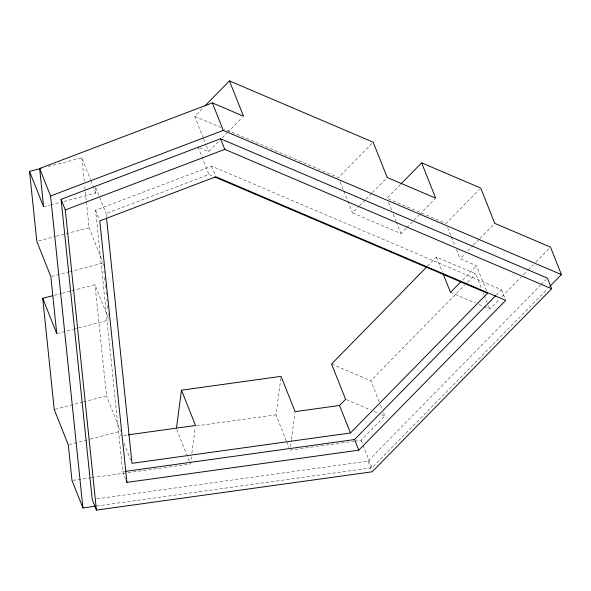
<?xml version="1.0" encoding="UTF-8"?>
<svg xmlns="http://www.w3.org/2000/svg" width="591" height="591" viewBox="0 0 591 591"><rect width="100%" height="100%" fill="white"/><g stroke="black" fill="none" stroke-linecap="round" stroke-linejoin="round"><path stroke-width="0.44" stroke-dasharray="2.96 2.22" d="M191.395 456.813L190.45 463.979L94.767 477.269M191.868 453.238L195.281 427.278M286.354 440.893L275.982 414.845L280.939 377.25M290.506 446.56L291.326 440.295M291.444 439.401L294.983 412.548M203.422 138.161L194.72 116.309L203.082 107.784M199.662 147.72L208.771 151.606L219.704 140.459M222.275 137.836L226.781 133.248M227.424 132.591L242.214 117.506M371.894 143.502L338.451 177.603L224.314 128.927M406.113 228.325L400.964 233.571L352.495 212.9L358.929 206.34M359.572 205.69L365.356 199.788M365.999 199.13L371.791 193.227M372.433 192.57L387.231 177.492M400.425 184.503L386.92 198.273L445.983 223.464L479.434 189.364M406.756 227.668L418.975 215.213M419.617 214.555L435.05 198.812M427.426 266.253L436.439 257.063L475.681 273.803L481.702 288.925M486.482 290.794L476.538 265.802L460.034 258.762L465.176 253.517M467.747 250.894L472.896 245.649M473.539 244.992L479.331 239.089M479.973 238.432L494.763 223.354M462.561 280.053L476.538 265.802M379.149 401.747L370.793 380.737L464.74 284.951M467.311 282.328L475.681 273.803M496.322 295.012L501.478 289.753L211.659 166.152L95.572 210.233L122.692 471.766L125.617 479.124M354.696 441.152L361.071 440.265L384.837 416.034L383.5 412.673M483.881 306.603L489.725 309.1L499.321 299.312M501.885 296.704L521.077 277.135M523.641 274.527L527.475 270.612M528.118 269.954L533.237 264.738M535.793 262.131L549.231 248.427M96.776 498.848L367.934 461.172L540.344 285.394M540.987 284.736L546.158 279.469M96.599 506.022L372.012 467.754L547.229 289.117M106.454 217.237L106.077 213.565L208.948 174.508L213.188 176.317M48.152 166.559L81.817 157.775L90.512 179.627M43.594 206.717L49.799 205.099M50.686 204.863L60.43 202.321M63.968 201.398L95.86 193.072L95.321 187.827M38.57 240.884L55.406 236.489M56.293 236.26L65.15 233.947M66.037 233.718L89.071 227.705L84.639 185.02M51.735 276.411L68.563 272.015M69.45 271.786L103.115 263.002M54.224 295.323L61.316 293.468M62.203 293.239L71.06 290.927M71.947 290.698L94.974 284.685L108.692 319.14M56.758 333.62L72.7 329.46M73.587 329.231L109.025 319.982M55.133 409.319L82.592 402.153M83.479 401.924L106.513 395.911L94.974 284.685M69.177 444.624L89.551 439.305M90.438 439.069L120.557 431.208L106.513 395.911M123.763 435.456L127.397 434.954M196.5 425.889L275.982 414.845M122.692 471.766L124.516 471.515M72.892 480.313L90.209 477.905M91.117 477.779L93.851 477.395M290.033 450.143L353.787 441.285M194.72 116.309L220.931 127.486M450.482 292.36L475.533 303.043M478.873 304.468L483.046 306.249M331.551 364.004L370.793 380.737M346.429 399.656L370.646 409.984M373.985 411.41L378.159 413.19M381.498 414.616L384.837 416.034M501.478 289.753L505.704 300.376M483.372 293.129L484.044 294.813M484.376 295.648L487.05 302.378M488.388 305.739L489.725 309.1M447.66 227.668L450.999 236.068M451.339 236.91L455.018 246.159M456.355 249.52L460.034 258.762M436.439 257.063L442.46 272.192M388.59 202.477L391.936 210.876M393.274 214.245L395.948 220.968M396.28 221.802L400.964 233.571M340.12 181.806L343.467 190.206M343.799 191.048L347.478 200.297M347.811 201.132L352.495 212.9M380.486 405.116L382.163 409.312M361.071 440.265L362.726 444.432M363.059 445.267L372.012 467.754M367.934 461.172L371.835 470.975M203.755 139.003L206.096 144.884M206.429 145.726L208.771 151.606M211.659 166.152L215.56 175.955M198.007 147.019L208.948 174.508M286.687 441.736L289.029 447.616M95.801 187.746L106.077 213.565M90.844 180.469L95.86 193.072M95.572 210.233L99.148 219.224M176.739 429.517L189.777 462.295M89.071 227.705L102.782 262.16M124.021 443.331L130.655 459.99M103.211 263.904L103.395 265.714M103.957 271.143L104.149 272.953M104.614 277.475L104.895 280.186M105.368 284.707L105.649 287.425M106.114 291.947L106.395 294.658M106.868 299.179L107.148 301.89M107.525 305.51L107.902 309.13M108.367 313.651L108.552 315.461M120.882 434.296L121.037 435.833M81.817 157.775L84.262 181.385"/><path stroke-width="0.89" d="M176.524 427.781L181.474 390.186L281.057 376.349L295.101 411.646L339.544 405.478L345.595 399.302L331.551 364.004L426.783 266.903M205.018 105.819L229.456 80.901L373.18 142.195L387.231 177.492L435.693 198.162L421.649 162.865L401.067 183.845M461.29 281.353L450.482 292.36L443.124 273.877M106.55 218.16L131.978 463.322L350.478 432.967L487.479 293.291L214.888 177.041M125.432 471.389L354.556 439.549L495.679 295.67M358.781 450.172L505.704 300.376L215.885 176.775L99.798 220.857L126.917 482.389L358.781 450.172L354.556 439.549M549.815 286.48L561.45 274.616L550.509 247.127L494.763 223.354L480.719 188.056L421.649 162.865M551.669 288.77L372.16 471.788L96.436 510.099L92.211 499.484L61.08 199.307L220.569 138.745L547.443 278.147L551.669 288.77L224.794 149.368L65.306 209.931L96.436 510.099M41.067 168.413L29.55 171.42L43.594 206.717L39.634 168.494L212.346 102.908L243.499 116.198L229.456 80.901M95.69 506.155L82.925 507.928L50.575 195.983L223.287 130.397L561.45 274.616M82.925 507.928L71.984 480.439L68.29 444.853L54.246 409.556L42.715 298.322L52.459 295.781M128.306 434.828L195.518 425.483L181.474 390.186M339.544 405.478L350.478 432.967M212.346 102.908L223.287 130.397M220.569 138.745L224.794 149.368M61.08 199.307L65.306 209.931M39.634 168.494L50.575 195.983M126.267 480.756L126.917 482.389M42.715 298.322L56.758 333.62L50.848 276.64L36.805 241.342L29.55 171.42"/></g></svg>
